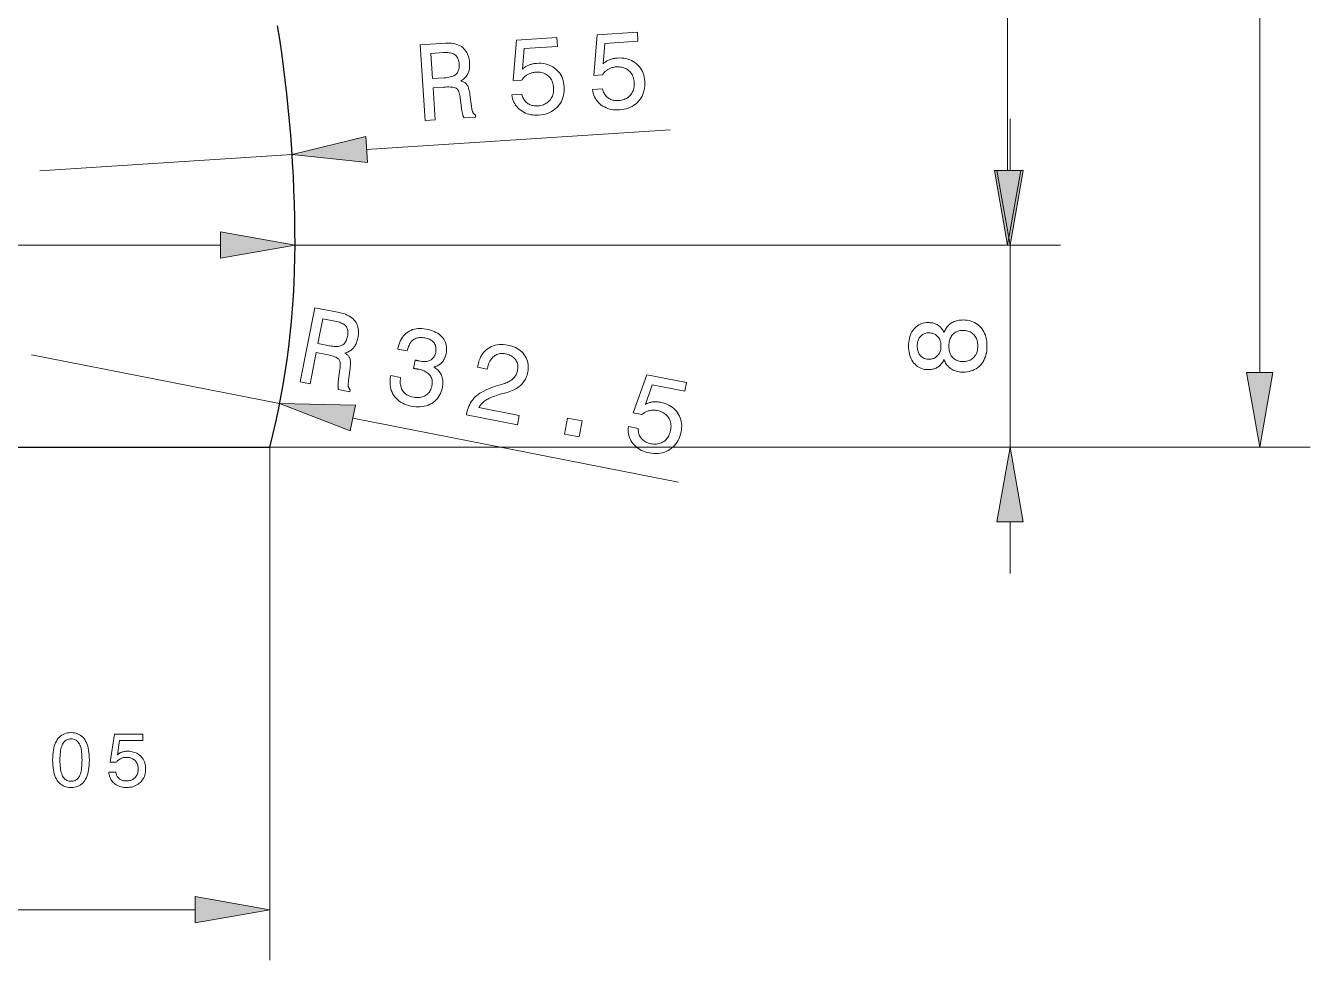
# Model space of a CAD drawing. Extents: x 0 to 297, y 0 to 420.
# Drawn here: x 157.9 to 208.8, y 119.8 to 156.8 of the extents above; entities that cross this region are included whole.
import ezdxf

# ---------------------------------------------------------------- set-up
doc = ezdxf.new("R2010")
doc.units = 0

msp = doc.modelspace()

# ---------------------------------------------------------------- linework, layer by layer
at = {"color": 7, "lineweight": 13}
for p, q in [((206.778, 143.08), (206.778, 335.171)), ((196.797, 151.08), (196.797, 179.171)), ((131.354, 148.125), (165.646, 148.125)), ((168.6, 148.125), (198.797, 148.125)), ((168.6, 148.125), (198.897, 148.125)), ((167.6, 140.125), (167.6, 119.812)), ((167.6, 140.125), (198.897, 140.125)), ((167.6, 140.125), (208.778, 140.125)), ((132.354, 121.812), (164.646, 121.812))]:
    msp.add_line(p, q, dxfattribs=at)
at = {"color": 7, "lineweight": 13, "ltscale": 0.051139}
for p, q in [((196.897, 151.08), (196.897, 153.125)), ((196.897, 135.125), (196.897, 137.171))]:
    msp.add_line(p, q, dxfattribs=at)
at = {"color": 7, "lineweight": 13, "ltscale": 0.301139}
msp.add_line((171.431, 151.904), (183.451, 152.69), dxfattribs=at)
at = {"color": 7, "lineweight": 13, "ltscale": 0.25}
for p, q in [((158.504, 151.06), (168.483, 151.712)), ((158.176, 143.777), (167.987, 141.845))]:
    msp.add_line(p, q, dxfattribs=at)
at = {"color": 7, "lineweight": 13, "ltscale": 0.2}
msp.add_line((196.897, 140.125), (196.897, 148.125), dxfattribs=at)
at = {"color": 7, "lineweight": 13, "ltscale": 0.328406}
msp.add_line((170.886, 141.274), (183.775, 138.736), dxfattribs=at)
at = {"color": 7, "lineweight": 30}
for p, q in [((129.4, 140.125), (167.6, 140.125)), ((129.45, 140.125), (167.55, 140.125))]:
    msp.add_line(p, q, dxfattribs=at)
at = {"color": 7, "lineweight": 13}
for points in [[(173.744, 153.057), (173.548, 156.047), (174.548, 156.112), (174.634, 156.116), (174.716, 156.114), (174.795, 156.109), (174.87, 156.098), (174.94, 156.083), (175.007, 156.063), (175.07, 156.039), (175.129, 156.01), (175.184, 155.977), (175.235, 155.938), (175.282, 155.896), (175.325, 155.849), (175.363, 155.798), (175.397, 155.742), (175.426, 155.682), (175.451, 155.618), (175.472, 155.55), (175.488, 155.477), (175.5, 155.4), (175.508, 155.319), (175.51, 155.271), (175.51, 155.224), (175.508, 155.178), (175.504, 155.133), (175.498, 155.09), (175.489, 155.049), (175.479, 155.009), (175.467, 154.97), (175.452, 154.932), (175.435, 154.896), (175.416, 154.862), (175.396, 154.828), (175.373, 154.797), (175.348, 154.766), (175.321, 154.738), (175.292, 154.71), (175.261, 154.685), (175.229, 154.66), (175.194, 154.637), (175.157, 154.616), (175.189, 154.607), (175.22, 154.597), (175.249, 154.586), (175.276, 154.574), (175.302, 154.56), (175.326, 154.545), (175.348, 154.528), (175.368, 154.51), (175.386, 154.491), (175.403, 154.47), (175.418, 154.448), (175.433, 154.421), (175.446, 154.392), (175.459, 154.359), (175.471, 154.322), (175.482, 154.282), (175.493, 154.239), (175.502, 154.192), (175.511, 154.142), (175.519, 154.088), (175.582, 153.604), (175.586, 153.574), (175.591, 153.545), (175.596, 153.518), (175.601, 153.492), (175.606, 153.469), (175.612, 153.447), (175.618, 153.426), (175.624, 153.408), (175.63, 153.391), (175.637, 153.376), (175.644, 153.362), (175.652, 153.348), (175.66, 153.336), (175.669, 153.324), (175.679, 153.313), (175.689, 153.303), (175.7, 153.294), (175.712, 153.285), (175.724, 153.277), (175.737, 153.27), (175.742, 153.188), (175.29, 153.158), (175.283, 153.168), (175.277, 153.179), (175.271, 153.191), (175.265, 153.204), (175.259, 153.217), (175.253, 153.232), (175.248, 153.248), (175.242, 153.264), (175.237, 153.282), (175.232, 153.3), (175.227, 153.32), (175.222, 153.341), (175.217, 153.364), (175.212, 153.388), (175.208, 153.413), (175.203, 153.44), (175.199, 153.467), (175.194, 153.497), (175.19, 153.527), (175.186, 153.559), (175.139, 153.945), (175.131, 154.001), (175.122, 154.053), (175.111, 154.101), (175.099, 154.145), (175.085, 154.184), (175.07, 154.219), (175.053, 154.25), (175.035, 154.277), (175.015, 154.3), (174.994, 154.318), (174.97, 154.333), (174.939, 154.346), (174.902, 154.357), (174.858, 154.366), (174.809, 154.373), (174.754, 154.377), (174.692, 154.379), (174.625, 154.379), (174.551, 154.377), (174.471, 154.373), (174.061, 154.346), (174.143, 153.084)], [(177.177, 154.066), (177.577, 154.092), (177.588, 154.047), (177.602, 154.004), (177.618, 153.963), (177.636, 153.924), (177.657, 153.888), (177.68, 153.854), (177.705, 153.822), (177.733, 153.792), (177.763, 153.765), (177.795, 153.739), (177.83, 153.717), (177.865, 153.697), (177.903, 153.679), (177.942, 153.665), (177.982, 153.653), (178.025, 153.644), (178.068, 153.637), (178.114, 153.634), (178.16, 153.633), (178.209, 153.634), (178.268, 153.64), (178.324, 153.649), (178.378, 153.662), (178.429, 153.678), (178.477, 153.698), (178.523, 153.721), (178.566, 153.748), (178.607, 153.778), (178.645, 153.812), (178.681, 153.849), (178.713, 153.889), (178.742, 153.931), (178.766, 153.975), (178.787, 154.022), (178.804, 154.07), (178.817, 154.12), (178.827, 154.173), (178.833, 154.227), (178.834, 154.284), (178.832, 154.343), (178.827, 154.402), (178.817, 154.459), (178.805, 154.514), (178.789, 154.565), (178.769, 154.614), (178.746, 154.66), (178.72, 154.703), (178.69, 154.744), (178.656, 154.782), (178.62, 154.817), (178.58, 154.849), (178.538, 154.877), (178.494, 154.901), (178.447, 154.922), (178.399, 154.939), (178.348, 154.952), (178.295, 154.961), (178.239, 154.967), (178.182, 154.968), (178.122, 154.966), (178.087, 154.963), (178.053, 154.959), (178.02, 154.953), (177.988, 154.946), (177.956, 154.938), (177.925, 154.928), (177.895, 154.917), (177.865, 154.905), (177.836, 154.891), (177.808, 154.876), (177.78, 154.859), (177.754, 154.842), (177.728, 154.823), (177.703, 154.802), (177.678, 154.781), (177.655, 154.758), (177.632, 154.734), (177.611, 154.708), (177.59, 154.681), (177.57, 154.653), (177.227, 154.631), (177.359, 156.232), (178.958, 156.337), (178.981, 155.984), (177.67, 155.898), (177.603, 155.084), (177.624, 155.104), (177.645, 155.123), (177.667, 155.141), (177.69, 155.159), (177.714, 155.175), (177.739, 155.191), (177.765, 155.206), (177.791, 155.22), (177.819, 155.233), (177.847, 155.245), (177.876, 155.256), (177.905, 155.267), (177.935, 155.276), (177.966, 155.285), (177.997, 155.292), (178.029, 155.299), (178.062, 155.304), (178.095, 155.309), (178.128, 155.313), (178.162, 155.315), (178.253, 155.318), (178.34, 155.316), (178.424, 155.308), (178.505, 155.294), (178.583, 155.274), (178.657, 155.249), (178.728, 155.218), (178.796, 155.181), (178.861, 155.138), (178.922, 155.09), (178.979, 155.037), (179.031, 154.981), (179.077, 154.92), (179.118, 154.856), (179.153, 154.788), (179.183, 154.716), (179.208, 154.641), (179.227, 154.561), (179.241, 154.478), (179.25, 154.391), (179.253, 154.299), (179.25, 154.209), (179.24, 154.123), (179.225, 154.04), (179.203, 153.96), (179.175, 153.883), (179.141, 153.81), (179.101, 153.739), (179.054, 153.672), (179.002, 153.608), (178.944, 153.549), (178.882, 153.495), (178.817, 153.446), (178.747, 153.404), (178.674, 153.366), (178.596, 153.335), (178.514, 153.309), (178.429, 153.289), (178.339, 153.274), (178.246, 153.265), (178.162, 153.262), (178.082, 153.264), (178.004, 153.271), (177.928, 153.283), (177.855, 153.299), (177.785, 153.321), (177.717, 153.348), (177.651, 153.38), (177.589, 153.416), (177.529, 153.458), (177.472, 153.504), (177.42, 153.553), (177.373, 153.605), (177.331, 153.661), (177.294, 153.72), (177.261, 153.783), (177.233, 153.848), (177.209, 153.917), (177.191, 153.99)], [(180.369, 154.274), (180.768, 154.3), (180.78, 154.255), (180.793, 154.212), (180.809, 154.171), (180.828, 154.133), (180.848, 154.097), (180.871, 154.063), (180.897, 154.031), (180.924, 154.001), (180.954, 153.973), (180.987, 153.948), (181.021, 153.925), (181.057, 153.905), (181.094, 153.888), (181.133, 153.873), (181.174, 153.861), (181.216, 153.852), (181.26, 153.846), (181.305, 153.842), (181.352, 153.841), (181.4, 153.843), (181.459, 153.849), (181.515, 153.858), (181.569, 153.871), (181.62, 153.887), (181.669, 153.906), (181.715, 153.93), (181.758, 153.956), (181.799, 153.987), (181.837, 154.02), (181.872, 154.058), (181.904, 154.098), (181.933, 154.14), (181.958, 154.184), (181.979, 154.23), (181.996, 154.279), (182.009, 154.329), (182.018, 154.381), (182.024, 154.436), (182.026, 154.493), (182.024, 154.551), (182.018, 154.611), (182.009, 154.668), (181.996, 154.722), (181.98, 154.774), (181.961, 154.822), (181.938, 154.868), (181.911, 154.912), (181.881, 154.952), (181.848, 154.99), (181.811, 155.025), (181.771, 155.057), (181.729, 155.086), (181.685, 155.11), (181.639, 155.131), (181.59, 155.147), (181.539, 155.16), (181.486, 155.17), (181.431, 155.175), (181.373, 155.177), (181.313, 155.175), (181.279, 155.172), (181.245, 155.167), (181.212, 155.162), (181.179, 155.155), (181.147, 155.146), (181.116, 155.137), (181.086, 155.126), (181.056, 155.113), (181.027, 155.1), (180.999, 155.084), (180.972, 155.068), (180.945, 155.05), (180.919, 155.031), (180.894, 155.011), (180.87, 154.989), (180.846, 154.966), (180.824, 154.942), (180.802, 154.917), (180.781, 154.89), (180.761, 154.862), (180.418, 154.839), (180.55, 156.441), (182.149, 156.546), (182.172, 156.192), (180.862, 156.106), (180.794, 155.293), (180.815, 155.313), (180.836, 155.332), (180.859, 155.35), (180.882, 155.367), (180.906, 155.384), (180.931, 155.4), (180.956, 155.414), (180.983, 155.428), (181.01, 155.441), (181.038, 155.454), (181.067, 155.465), (181.097, 155.475), (181.127, 155.485), (181.157, 155.493), (181.189, 155.501), (181.221, 155.507), (181.253, 155.513), (181.286, 155.517), (181.32, 155.521), (181.354, 155.524), (181.444, 155.527), (181.532, 155.524), (181.616, 155.516), (181.696, 155.502), (181.774, 155.483), (181.848, 155.457), (181.919, 155.426), (181.987, 155.389), (182.052, 155.347), (182.113, 155.299), (182.17, 155.246), (182.222, 155.189), (182.268, 155.129), (182.309, 155.064), (182.345, 154.996), (182.375, 154.925), (182.399, 154.849), (182.419, 154.77), (182.432, 154.687), (182.441, 154.6), (182.444, 154.507), (182.441, 154.418), (182.432, 154.331), (182.416, 154.248), (182.394, 154.168), (182.367, 154.092), (182.332, 154.018), (182.292, 153.948), (182.246, 153.881), (182.193, 153.817), (182.135, 153.757), (182.074, 153.703), (182.008, 153.655), (181.939, 153.612), (181.865, 153.575), (181.787, 153.543), (181.706, 153.518), (181.62, 153.497), (181.531, 153.483), (181.437, 153.474), (181.354, 153.471), (181.273, 153.472), (181.195, 153.479), (181.119, 153.491), (181.046, 153.508), (180.976, 153.53), (180.908, 153.556), (180.843, 153.588), (180.78, 153.625), (180.72, 153.666), (180.663, 153.712), (180.612, 153.761), (180.565, 153.814), (180.522, 153.87), (180.485, 153.929), (180.452, 153.991), (180.424, 154.057), (180.401, 154.126), (180.382, 154.198)], [(174.46, 155.739), (173.972, 155.707), (174.037, 154.712), (174.498, 154.742), (174.566, 154.748), (174.629, 154.755), (174.689, 154.765), (174.744, 154.777), (174.794, 154.79), (174.84, 154.806), (174.882, 154.824), (174.919, 154.844), (174.952, 154.866), (174.98, 154.89), (175.005, 154.916), (175.027, 154.945), (175.046, 154.978), (175.062, 155.013), (175.074, 155.051), (175.084, 155.091), (175.091, 155.135), (175.095, 155.182), (175.096, 155.231), (175.094, 155.284), (175.089, 155.335), (175.082, 155.383), (175.072, 155.428), (175.06, 155.47), (175.045, 155.509), (175.028, 155.544), (175.008, 155.577), (174.985, 155.606), (174.96, 155.632), (174.932, 155.655), (174.902, 155.674), (174.867, 155.692), (174.829, 155.707), (174.788, 155.719), (174.742, 155.728), (174.693, 155.736), (174.64, 155.74), (174.584, 155.742), (174.524, 155.742)], [(171.397, 152.424), (168.483, 151.712), (171.465, 151.384)], [(196.276, 151.08), (196.797, 148.125), (197.318, 151.08)], [(196.376, 151.08), (196.897, 148.125), (197.418, 151.08)], [(165.646, 147.604), (168.6, 148.125), (165.646, 148.646)], [(168.8, 142.704), (169.378, 145.644), (170.361, 145.45), (170.445, 145.431), (170.525, 145.409), (170.599, 145.383), (170.669, 145.354), (170.733, 145.321), (170.793, 145.285), (170.847, 145.245), (170.897, 145.202), (170.941, 145.156), (170.981, 145.106), (171.015, 145.052), (171.044, 144.996), (171.068, 144.937), (171.086, 144.874), (171.1, 144.809), (171.107, 144.741), (171.11, 144.669), (171.107, 144.595), (171.099, 144.518), (171.085, 144.437), (171.075, 144.39), (171.063, 144.344), (171.049, 144.3), (171.034, 144.259), (171.017, 144.219), (170.998, 144.181), (170.978, 144.144), (170.956, 144.11), (170.932, 144.078), (170.907, 144.047), (170.879, 144.018), (170.851, 143.992), (170.821, 143.967), (170.789, 143.944), (170.756, 143.923), (170.721, 143.904), (170.684, 143.887), (170.646, 143.872), (170.607, 143.859), (170.565, 143.848), (170.595, 143.831), (170.622, 143.814), (170.647, 143.795), (170.67, 143.776), (170.691, 143.756), (170.71, 143.735), (170.727, 143.714), (170.742, 143.691), (170.755, 143.668), (170.766, 143.644), (170.775, 143.618), (170.782, 143.589), (170.788, 143.557), (170.792, 143.521), (170.794, 143.483), (170.794, 143.441), (170.793, 143.397), (170.79, 143.349), (170.786, 143.299), (170.78, 143.245), (170.717, 142.761), (170.713, 142.73), (170.71, 142.701), (170.708, 142.674), (170.706, 142.648), (170.705, 142.623), (170.705, 142.601), (170.705, 142.58), (170.707, 142.56), (170.708, 142.542), (170.711, 142.526), (170.714, 142.51), (170.719, 142.495), (170.723, 142.481), (170.729, 142.468), (170.736, 142.455), (170.743, 142.442), (170.751, 142.43), (170.76, 142.419), (170.77, 142.408), (170.781, 142.398), (170.765, 142.317), (170.32, 142.405), (170.316, 142.416), (170.313, 142.428), (170.31, 142.441), (170.307, 142.455), (170.305, 142.47), (170.303, 142.485), (170.302, 142.502), (170.301, 142.519), (170.301, 142.538), (170.3, 142.557), (170.301, 142.577), (170.301, 142.599), (170.302, 142.622), (170.304, 142.646), (170.306, 142.672), (170.308, 142.699), (170.311, 142.727), (170.314, 142.756), (170.318, 142.787), (170.322, 142.819), (170.376, 143.204), (170.383, 143.26), (170.387, 143.313), (170.389, 143.362), (170.388, 143.407), (170.385, 143.449), (170.38, 143.487), (170.371, 143.521), (170.361, 143.551), (170.348, 143.578), (170.332, 143.602), (170.312, 143.623), (170.285, 143.643), (170.252, 143.663), (170.213, 143.683), (170.167, 143.702), (170.115, 143.72), (170.056, 143.738), (169.99, 143.755), (169.919, 143.772), (169.84, 143.789), (169.437, 143.868), (169.193, 142.627)], [(170.18, 145.112), (169.701, 145.206), (169.508, 144.228), (169.961, 144.139), (170.028, 144.127), (170.092, 144.118), (170.151, 144.112), (170.207, 144.109), (170.26, 144.109), (170.308, 144.113), (170.353, 144.119), (170.394, 144.129), (170.432, 144.142), (170.465, 144.158), (170.496, 144.177), (170.525, 144.199), (170.551, 144.226), (170.575, 144.256), (170.597, 144.289), (170.618, 144.326), (170.635, 144.366), (170.651, 144.41), (170.665, 144.458), (170.676, 144.509), (170.685, 144.56), (170.69, 144.609), (170.692, 144.655), (170.691, 144.698), (170.687, 144.74), (170.679, 144.778), (170.668, 144.815), (170.654, 144.849), (170.636, 144.88), (170.615, 144.909), (170.591, 144.936), (170.562, 144.962), (170.529, 144.986), (170.492, 145.008), (170.451, 145.029), (170.405, 145.049), (170.355, 145.067), (170.301, 145.083), (170.243, 145.098)], [(194.282, 143.589), (194.263, 143.55), (194.243, 143.513), (194.221, 143.479), (194.199, 143.446), (194.175, 143.415), (194.149, 143.387), (194.123, 143.36), (194.095, 143.335), (194.066, 143.312), (194.035, 143.291), (194.003, 143.273), (193.97, 143.256), (193.935, 143.241), (193.899, 143.228), (193.861, 143.217), (193.822, 143.208), (193.782, 143.201), (193.74, 143.196), (193.696, 143.193), (193.651, 143.192), (193.584, 143.195), (193.519, 143.203), (193.457, 143.216), (193.397, 143.234), (193.34, 143.257), (193.285, 143.285), (193.233, 143.319), (193.184, 143.358), (193.137, 143.402), (193.093, 143.451), (193.052, 143.504), (193.015, 143.56), (192.983, 143.62), (192.955, 143.682), (192.931, 143.748), (192.912, 143.817), (192.897, 143.889), (192.886, 143.964), (192.88, 144.043), (192.878, 144.124), (192.88, 144.206), (192.886, 144.285), (192.897, 144.36), (192.912, 144.432), (192.931, 144.501), (192.955, 144.567), (192.983, 144.63), (193.015, 144.689), (193.052, 144.745), (193.093, 144.798), (193.137, 144.846), (193.184, 144.89), (193.233, 144.928), (193.285, 144.962), (193.34, 144.99), (193.397, 145.013), (193.457, 145.031), (193.519, 145.044), (193.584, 145.051), (193.651, 145.054), (193.697, 145.053), (193.74, 145.05), (193.783, 145.045), (193.823, 145.038), (193.863, 145.03), (193.901, 145.019), (193.937, 145.006), (193.972, 144.992), (194.005, 144.975), (194.037, 144.957), (194.068, 144.937), (194.097, 144.914), (194.125, 144.89), (194.151, 144.863), (194.176, 144.834), (194.2, 144.803), (194.223, 144.771), (194.244, 144.736), (194.263, 144.699), (194.282, 144.66), (194.301, 144.708), (194.323, 144.754), (194.346, 144.797), (194.372, 144.838), (194.399, 144.876), (194.429, 144.912), (194.46, 144.946), (194.494, 144.977), (194.529, 145.006), (194.566, 145.032), (194.606, 145.056), (194.647, 145.077), (194.689, 145.096), (194.734, 145.112), (194.78, 145.126), (194.828, 145.137), (194.877, 145.146), (194.929, 145.152), (194.982, 145.156), (195.036, 145.157), (195.121, 145.154), (195.202, 145.146), (195.28, 145.132), (195.354, 145.113), (195.425, 145.087), (195.492, 145.057), (195.556, 145.02), (195.616, 144.979), (195.673, 144.931), (195.726, 144.878), (195.775, 144.82), (195.818, 144.758), (195.857, 144.693), (195.89, 144.623), (195.919, 144.55), (195.942, 144.473), (195.96, 144.391), (195.973, 144.306), (195.98, 144.217), (195.983, 144.124), (195.98, 144.031), (195.973, 143.942), (195.96, 143.857), (195.942, 143.776), (195.919, 143.699), (195.89, 143.626), (195.857, 143.556), (195.818, 143.491), (195.775, 143.429), (195.726, 143.372), (195.673, 143.319), (195.616, 143.271), (195.556, 143.23), (195.492, 143.193), (195.425, 143.163), (195.354, 143.138), (195.28, 143.118), (195.202, 143.104), (195.121, 143.096), (195.036, 143.093), (194.982, 143.095), (194.929, 143.098), (194.877, 143.105), (194.828, 143.113), (194.78, 143.125), (194.734, 143.138), (194.689, 143.155), (194.647, 143.174), (194.606, 143.195), (194.566, 143.219), (194.529, 143.245), (194.494, 143.274), (194.46, 143.305), (194.429, 143.338), (194.399, 143.374), (194.372, 143.412), (194.346, 143.453), (194.323, 143.496), (194.301, 143.541)], [(172.389, 142.956), (172.78, 142.879), (172.771, 142.818), (172.765, 142.759), (172.763, 142.702), (172.765, 142.647), (172.771, 142.594), (172.781, 142.544), (172.794, 142.496), (172.811, 142.45), (172.831, 142.406), (172.856, 142.364), (172.883, 142.325), (172.915, 142.289), (172.949, 142.255), (172.987, 142.225), (173.028, 142.197), (173.072, 142.173), (173.12, 142.151), (173.171, 142.132), (173.225, 142.116), (173.282, 142.103), (173.339, 142.093), (173.394, 142.087), (173.448, 142.085), (173.499, 142.086), (173.549, 142.091), (173.596, 142.099), (173.642, 142.111), (173.686, 142.127), (173.729, 142.146), (173.769, 142.168), (173.807, 142.194), (173.842, 142.223), (173.874, 142.255), (173.904, 142.29), (173.93, 142.328), (173.954, 142.369), (173.974, 142.412), (173.992, 142.459), (174.007, 142.509), (174.019, 142.562), (174.027, 142.61), (174.031, 142.657), (174.032, 142.702), (174.028, 142.746), (174.021, 142.789), (174.011, 142.83), (173.996, 142.869), (173.978, 142.907), (173.956, 142.943), (173.93, 142.978), (173.901, 143.011), (173.869, 143.041), (173.834, 143.07), (173.795, 143.096), (173.753, 143.12), (173.708, 143.142), (173.66, 143.161), (173.608, 143.178), (173.553, 143.193), (173.495, 143.206), (173.487, 143.208), (173.479, 143.209), (173.47, 143.211), (173.461, 143.213), (173.453, 143.214), (173.444, 143.216), (173.435, 143.217), (173.426, 143.219), (173.417, 143.22), (173.408, 143.221), (173.398, 143.223), (173.388, 143.224), (173.378, 143.226), (173.367, 143.227), (173.355, 143.229), (173.342, 143.231), (173.329, 143.233), (173.316, 143.235), (173.302, 143.237), (173.287, 143.239), (173.352, 143.572), (173.361, 143.57), (173.37, 143.567), (173.379, 143.565), (173.388, 143.563), (173.396, 143.561), (173.405, 143.559), (173.414, 143.557), (173.422, 143.555), (173.43, 143.553), (173.439, 143.552), (173.447, 143.55), (173.455, 143.548), (173.463, 143.546), (173.471, 143.545), (173.478, 143.543), (173.486, 143.541), (173.493, 143.54), (173.501, 143.538), (173.508, 143.537), (173.515, 143.535), (173.571, 143.526), (173.624, 143.519), (173.675, 143.514), (173.723, 143.513), (173.769, 143.515), (173.812, 143.519), (173.853, 143.526), (173.891, 143.536), (173.927, 143.549), (173.96, 143.565), (173.991, 143.583), (174.019, 143.605), (174.046, 143.629), (174.07, 143.657), (174.091, 143.687), (174.111, 143.72), (174.128, 143.756), (174.143, 143.795), (174.155, 143.837), (174.166, 143.882), (174.173, 143.926), (174.177, 143.968), (174.178, 144.009), (174.176, 144.049), (174.171, 144.086), (174.163, 144.122), (174.152, 144.157), (174.138, 144.19), (174.12, 144.222), (174.1, 144.252), (174.076, 144.28), (174.05, 144.306), (174.021, 144.331), (173.989, 144.353), (173.955, 144.374), (173.917, 144.392), (173.877, 144.409), (173.834, 144.424), (173.788, 144.437), (173.74, 144.447), (173.684, 144.457), (173.631, 144.462), (173.58, 144.464), (173.531, 144.462), (173.484, 144.456), (173.44, 144.447), (173.397, 144.434), (173.356, 144.417), (173.318, 144.396), (173.281, 144.372), (173.247, 144.344), (173.215, 144.313), (173.185, 144.278), (173.158, 144.239), (173.133, 144.197), (173.11, 144.152), (173.09, 144.102), (173.072, 144.05), (173.057, 143.993), (173.043, 143.933), (172.667, 144.008), (172.673, 144.037), (172.692, 144.121), (172.715, 144.2), (172.743, 144.276), (172.775, 144.346), (172.812, 144.413), (172.853, 144.474), (172.898, 144.531), (172.947, 144.584), (173.001, 144.632), (173.059, 144.676), (173.121, 144.714), (173.185, 144.747), (173.252, 144.774), (173.321, 144.795), (173.392, 144.81), (173.466, 144.82), (173.543, 144.823), (173.622, 144.821), (173.703, 144.813), (173.787, 144.799), (173.875, 144.779), (173.958, 144.757), (174.036, 144.73), (174.109, 144.701), (174.177, 144.668), (174.241, 144.632), (174.299, 144.592), (174.353, 144.549), (174.402, 144.502), (174.445, 144.452), (174.484, 144.4), (174.517, 144.345), (174.544, 144.287), (174.566, 144.227), (174.582, 144.165), (174.593, 144.101), (174.598, 144.034), (174.597, 143.965), (174.591, 143.894), (174.579, 143.82), (174.57, 143.778), (174.559, 143.738), (174.546, 143.7), (174.532, 143.663), (174.516, 143.627), (174.499, 143.593), (174.48, 143.561), (174.459, 143.531), (174.437, 143.502), (174.413, 143.475), (174.387, 143.449), (174.36, 143.425), (174.332, 143.403), (174.302, 143.383), (174.27, 143.365), (174.237, 143.348), (174.202, 143.333), (174.166, 143.32), (174.129, 143.309), (174.09, 143.3), (174.132, 143.272), (174.172, 143.243), (174.21, 143.213), (174.245, 143.181), (174.277, 143.147), (174.306, 143.112), (174.333, 143.076), (174.357, 143.038), (174.378, 142.999), (174.397, 142.958), (174.413, 142.915), (174.426, 142.872), (174.437, 142.827), (174.444, 142.781), (174.449, 142.734), (174.451, 142.686), (174.45, 142.636), (174.447, 142.586), (174.44, 142.534), (174.431, 142.481), (174.412, 142.398), (174.387, 142.32), (174.358, 142.246), (174.323, 142.177), (174.283, 142.113), (174.238, 142.053), (174.188, 141.997), (174.133, 141.946), (174.073, 141.899), (174.007, 141.857), (173.938, 141.82), (173.866, 141.789), (173.791, 141.764), (173.713, 141.744), (173.632, 141.731), (173.549, 141.723), (173.463, 141.722), (173.374, 141.726), (173.282, 141.736), (173.187, 141.752), (173.099, 141.772), (173.015, 141.797), (172.936, 141.827), (172.861, 141.861), (172.791, 141.899), (172.726, 141.943), (172.666, 141.991), (172.611, 142.043), (172.56, 142.1), (172.514, 142.162), (172.473, 142.227), (172.439, 142.295), (172.41, 142.365), (172.388, 142.438), (172.372, 142.513), (172.362, 142.591), (172.358, 142.671), (172.36, 142.754), (172.369, 142.839), (172.383, 142.927)], [(193.685, 143.604), (193.727, 143.605), (193.768, 143.609), (193.807, 143.616), (193.844, 143.626), (193.879, 143.639), (193.913, 143.655), (193.945, 143.673), (193.975, 143.695), (194.004, 143.719), (194.031, 143.746), (194.056, 143.775), (194.078, 143.806), (194.098, 143.84), (194.115, 143.875), (194.129, 143.912), (194.141, 143.95), (194.15, 143.991), (194.156, 144.034), (194.16, 144.078), (194.162, 144.124), (194.16, 144.171), (194.156, 144.216), (194.15, 144.259), (194.141, 144.299), (194.129, 144.338), (194.115, 144.376), (194.098, 144.411), (194.078, 144.444), (194.056, 144.475), (194.031, 144.505), (194.004, 144.532), (193.975, 144.556), (193.945, 144.577), (193.913, 144.596), (193.879, 144.612), (193.844, 144.624), (193.807, 144.634), (193.768, 144.641), (193.727, 144.646), (193.685, 144.647), (193.643, 144.646), (193.603, 144.642), (193.564, 144.635), (193.528, 144.625), (193.493, 144.612), (193.46, 144.597), (193.429, 144.579), (193.4, 144.558), (193.372, 144.534), (193.347, 144.508), (193.323, 144.479), (193.302, 144.448), (193.284, 144.415), (193.268, 144.38), (193.254, 144.342), (193.243, 144.303), (193.234, 144.261), (193.228, 144.218), (193.225, 144.172), (193.223, 144.124), (193.225, 144.077), (193.228, 144.031), (193.234, 143.988), (193.243, 143.947), (193.254, 143.908), (193.268, 143.87), (193.284, 143.835), (193.302, 143.802), (193.323, 143.772), (193.347, 143.743), (193.372, 143.716), (193.4, 143.693), (193.429, 143.672), (193.46, 143.654), (193.493, 143.638), (193.528, 143.626), (193.564, 143.616), (193.603, 143.609), (193.643, 143.605)], [(195.028, 143.509), (195.082, 143.51), (195.133, 143.515), (195.182, 143.524), (195.229, 143.535), (195.273, 143.55), (195.316, 143.568), (195.355, 143.59), (195.393, 143.615), (195.428, 143.643), (195.461, 143.674), (195.492, 143.708), (195.519, 143.745), (195.542, 143.784), (195.563, 143.826), (195.581, 143.869), (195.595, 143.916), (195.606, 143.964), (195.614, 144.015), (195.619, 144.069), (195.62, 144.124), (195.619, 144.18), (195.614, 144.234), (195.606, 144.285), (195.595, 144.334), (195.581, 144.381), (195.563, 144.425), (195.542, 144.466), (195.519, 144.505), (195.492, 144.542), (195.461, 144.576), (195.428, 144.608), (195.393, 144.636), (195.355, 144.661), (195.316, 144.682), (195.273, 144.701), (195.229, 144.715), (195.182, 144.727), (195.133, 144.735), (195.082, 144.74), (195.028, 144.742), (194.978, 144.74), (194.93, 144.735), (194.885, 144.727), (194.841, 144.716), (194.8, 144.701), (194.76, 144.683), (194.723, 144.661), (194.688, 144.637), (194.655, 144.609), (194.624, 144.578), (194.596, 144.543), (194.571, 144.507), (194.549, 144.468), (194.529, 144.426), (194.513, 144.382), (194.499, 144.335), (194.489, 144.286), (194.482, 144.235), (194.477, 144.181), (194.476, 144.124), (194.477, 144.068), (194.482, 144.014), (194.489, 143.963), (194.499, 143.914), (194.513, 143.868), (194.529, 143.824), (194.549, 143.783), (194.571, 143.744), (194.596, 143.707), (194.624, 143.673), (194.655, 143.642), (194.688, 143.614), (194.723, 143.589), (194.76, 143.568), (194.8, 143.55), (194.841, 143.535), (194.885, 143.523), (194.93, 143.515), (194.978, 143.51)], [(175.38, 141.408), (175.383, 141.421), (175.401, 141.506), (175.424, 141.588), (175.45, 141.666), (175.479, 141.74), (175.512, 141.811), (175.548, 141.878), (175.588, 141.942), (175.632, 142.001), (175.679, 142.058), (175.729, 142.11), (175.784, 142.16), (175.846, 142.208), (175.914, 142.255), (175.989, 142.301), (176.071, 142.345), (176.159, 142.388), (176.253, 142.43), (176.354, 142.47), (176.461, 142.509), (176.575, 142.546), (176.853, 142.633), (176.901, 142.649), (176.948, 142.666), (176.992, 142.685), (177.034, 142.704), (177.073, 142.724), (177.11, 142.746), (177.145, 142.768), (177.177, 142.792), (177.208, 142.817), (177.235, 142.842), (177.261, 142.87), (177.285, 142.898), (177.307, 142.928), (177.327, 142.959), (177.346, 142.992), (177.362, 143.027), (177.377, 143.063), (177.389, 143.1), (177.4, 143.139), (177.409, 143.179), (177.417, 143.225), (177.42, 143.27), (177.421, 143.314), (177.417, 143.357), (177.411, 143.398), (177.4, 143.438), (177.386, 143.478), (177.369, 143.516), (177.348, 143.552), (177.323, 143.588), (177.295, 143.622), (177.265, 143.653), (177.232, 143.682), (177.196, 143.709), (177.157, 143.733), (177.115, 143.754), (177.071, 143.773), (177.024, 143.79), (176.975, 143.804), (176.922, 143.816), (176.87, 143.825), (176.819, 143.829), (176.769, 143.829), (176.721, 143.826), (176.675, 143.818), (176.63, 143.806), (176.586, 143.79), (176.545, 143.77), (176.504, 143.745), (176.465, 143.717), (176.429, 143.685), (176.395, 143.65), (176.363, 143.611), (176.334, 143.569), (176.307, 143.524), (176.283, 143.475), (176.262, 143.423), (176.243, 143.368), (176.227, 143.309), (176.213, 143.247), (176.206, 143.212), (175.821, 143.288), (175.833, 143.348), (175.854, 143.438), (175.879, 143.524), (175.908, 143.605), (175.943, 143.681), (175.981, 143.752), (176.025, 143.818), (176.072, 143.879), (176.125, 143.935), (176.182, 143.986), (176.243, 144.033), (176.308, 144.074), (176.376, 144.108), (176.446, 144.137), (176.519, 144.159), (176.595, 144.175), (176.673, 144.185), (176.755, 144.189), (176.838, 144.187), (176.925, 144.178), (177.014, 144.163), (177.099, 144.144), (177.179, 144.121), (177.256, 144.093), (177.327, 144.062), (177.395, 144.026), (177.458, 143.985), (177.517, 143.941), (177.572, 143.893), (177.623, 143.84), (177.669, 143.783), (177.71, 143.723), (177.745, 143.661), (177.774, 143.597), (177.797, 143.532), (177.815, 143.464), (177.826, 143.394), (177.831, 143.322), (177.831, 143.249), (177.824, 143.173), (177.812, 143.095), (177.798, 143.036), (177.782, 142.978), (177.763, 142.922), (177.741, 142.869), (177.716, 142.818), (177.689, 142.769), (177.658, 142.722), (177.625, 142.677), (177.589, 142.634), (177.55, 142.594), (177.508, 142.555), (177.463, 142.518), (177.414, 142.484), (177.363, 142.451), (177.309, 142.419), (177.252, 142.39), (177.191, 142.363), (177.128, 142.337), (177.061, 142.314), (176.992, 142.292), (176.719, 142.215), (176.643, 142.192), (176.571, 142.169), (176.503, 142.146), (176.44, 142.123), (176.38, 142.099), (176.325, 142.076), (176.274, 142.053), (176.227, 142.029), (176.184, 142.005), (176.145, 141.982), (176.109, 141.957), (176.076, 141.932), (176.044, 141.906), (176.014, 141.878), (175.986, 141.849), (175.96, 141.819), (175.936, 141.788), (175.914, 141.756), (175.894, 141.723), (175.876, 141.689), (177.473, 141.374), (177.401, 141.01)], [(181.79, 140.943), (182.183, 140.866), (182.183, 140.819), (182.185, 140.774), (182.19, 140.731), (182.198, 140.689), (182.209, 140.648), (182.222, 140.609), (182.238, 140.572), (182.257, 140.536), (182.279, 140.502), (182.304, 140.469), (182.331, 140.438), (182.361, 140.409), (182.393, 140.383), (182.427, 140.359), (182.463, 140.337), (182.501, 140.317), (182.542, 140.3), (182.585, 140.285), (182.63, 140.272), (182.677, 140.261), (182.735, 140.252), (182.792, 140.246), (182.847, 140.245), (182.901, 140.247), (182.953, 140.254), (183.003, 140.264), (183.052, 140.279), (183.099, 140.298), (183.144, 140.321), (183.188, 140.348), (183.23, 140.378), (183.268, 140.411), (183.303, 140.448), (183.335, 140.487), (183.364, 140.529), (183.39, 140.575), (183.412, 140.623), (183.432, 140.674), (183.448, 140.729), (183.461, 140.786), (183.471, 140.845), (183.477, 140.902), (183.479, 140.958), (183.476, 141.012), (183.47, 141.064), (183.46, 141.114), (183.445, 141.163), (183.427, 141.21), (183.404, 141.255), (183.378, 141.299), (183.347, 141.34), (183.314, 141.378), (183.278, 141.413), (183.238, 141.444), (183.195, 141.473), (183.15, 141.499), (183.101, 141.521), (183.048, 141.541), (182.993, 141.557), (182.935, 141.571), (182.901, 141.577), (182.867, 141.581), (182.833, 141.584), (182.8, 141.586), (182.767, 141.586), (182.735, 141.585), (182.702, 141.582), (182.671, 141.577), (182.639, 141.571), (182.608, 141.564), (182.577, 141.555), (182.547, 141.545), (182.517, 141.533), (182.488, 141.52), (182.459, 141.505), (182.43, 141.489), (182.402, 141.472), (182.375, 141.453), (182.347, 141.432), (182.321, 141.41), (181.984, 141.476), (182.522, 142.99), (184.095, 142.681), (184.026, 142.333), (182.737, 142.587), (182.464, 141.818), (182.489, 141.832), (182.514, 141.845), (182.54, 141.857), (182.567, 141.868), (182.595, 141.877), (182.623, 141.886), (182.651, 141.894), (182.681, 141.901), (182.71, 141.906), (182.741, 141.911), (182.771, 141.914), (182.803, 141.917), (182.834, 141.918), (182.866, 141.918), (182.898, 141.918), (182.931, 141.916), (182.963, 141.913), (182.996, 141.909), (183.03, 141.904), (183.064, 141.898), (183.152, 141.877), (183.236, 141.853), (183.315, 141.823), (183.389, 141.789), (183.459, 141.75), (183.524, 141.706), (183.585, 141.658), (183.641, 141.605), (183.693, 141.547), (183.74, 141.485), (183.781, 141.419), (183.817, 141.351), (183.846, 141.281), (183.869, 141.208), (183.886, 141.134), (183.896, 141.056), (183.901, 140.977), (183.899, 140.895), (183.891, 140.812), (183.877, 140.725), (183.856, 140.635), (183.83, 140.549), (183.799, 140.468), (183.763, 140.392), (183.721, 140.32), (183.675, 140.253), (183.623, 140.191), (183.566, 140.133), (183.504, 140.081), (183.436, 140.032), (183.365, 139.989), (183.292, 139.953), (183.216, 139.923), (183.138, 139.9), (183.057, 139.883), (182.974, 139.872), (182.888, 139.868), (182.801, 139.871), (182.71, 139.88), (182.618, 139.895), (182.536, 139.913), (182.459, 139.936), (182.385, 139.963), (182.315, 139.993), (182.249, 140.028), (182.186, 140.068), (182.128, 140.111), (182.073, 140.158), (182.021, 140.21), (181.974, 140.265), (181.931, 140.324), (181.894, 140.385), (181.862, 140.448), (181.835, 140.512), (181.814, 140.579), (181.799, 140.648), (181.788, 140.719), (181.784, 140.791), (181.784, 140.866)], [(206.257, 143.08), (206.778, 140.125), (207.299, 143.08)], [(170.987, 141.785), (167.987, 141.845), (170.785, 140.763)], [(179.259, 140.644), (179.383, 141.275), (179.968, 141.16), (179.844, 140.529)], [(197.418, 137.171), (196.897, 140.125), (196.376, 137.171)], [(159.008, 127.736), (159.009, 127.84), (159.015, 127.939), (159.024, 128.033), (159.037, 128.121), (159.054, 128.205), (159.074, 128.284), (159.099, 128.357), (159.127, 128.425), (159.158, 128.489), (159.193, 128.547), (159.232, 128.6), (159.275, 128.647), (159.32, 128.689), (159.369, 128.725), (159.422, 128.755), (159.478, 128.781), (159.537, 128.8), (159.6, 128.814), (159.666, 128.822), (159.735, 128.825), (159.805, 128.822), (159.872, 128.814), (159.934, 128.8), (159.994, 128.781), (160.05, 128.756), (160.102, 128.726), (160.151, 128.69), (160.197, 128.648), (160.239, 128.601), (160.277, 128.549), (160.312, 128.491), (160.344, 128.428), (160.371, 128.36), (160.395, 128.286), (160.415, 128.208), (160.432, 128.124), (160.445, 128.035), (160.454, 127.94), (160.459, 127.841), (160.461, 127.736), (160.459, 127.631), (160.454, 127.532), (160.445, 127.438), (160.432, 127.349), (160.415, 127.266), (160.395, 127.187), (160.371, 127.114), (160.344, 127.046), (160.312, 126.983), (160.277, 126.926), (160.239, 126.874), (160.197, 126.827), (160.151, 126.786), (160.102, 126.75), (160.05, 126.72), (159.994, 126.695), (159.934, 126.676), (159.872, 126.662), (159.805, 126.654), (159.735, 126.651), (159.666, 126.654), (159.6, 126.662), (159.537, 126.676), (159.478, 126.695), (159.422, 126.72), (159.369, 126.751), (159.32, 126.786), (159.275, 126.828), (159.232, 126.875), (159.193, 126.927), (159.158, 126.985), (159.127, 127.048), (159.099, 127.116), (159.074, 127.189), (159.054, 127.267), (159.037, 127.351), (159.024, 127.439), (159.015, 127.533), (159.009, 127.632)], [(161.226, 127.259), (161.506, 127.259), (161.512, 127.227), (161.519, 127.197), (161.529, 127.167), (161.54, 127.14), (161.553, 127.113), (161.567, 127.088), (161.583, 127.065), (161.601, 127.043), (161.621, 127.022), (161.642, 127.003), (161.665, 126.986), (161.689, 126.97), (161.715, 126.956), (161.741, 126.944), (161.769, 126.934), (161.798, 126.926), (161.828, 126.919), (161.86, 126.915), (161.893, 126.912), (161.927, 126.911), (161.968, 126.912), (162.008, 126.916), (162.046, 126.923), (162.082, 126.932), (162.117, 126.943), (162.15, 126.957), (162.182, 126.974), (162.211, 126.993), (162.239, 127.015), (162.266, 127.039), (162.29, 127.066), (162.312, 127.094), (162.331, 127.124), (162.348, 127.155), (162.362, 127.188), (162.374, 127.223), (162.383, 127.259), (162.389, 127.297), (162.393, 127.336), (162.394, 127.377), (162.393, 127.419), (162.389, 127.459), (162.383, 127.498), (162.374, 127.535), (162.363, 127.57), (162.349, 127.603), (162.332, 127.634), (162.313, 127.664), (162.292, 127.692), (162.267, 127.718), (162.241, 127.742), (162.213, 127.764), (162.183, 127.783), (162.152, 127.799), (162.119, 127.813), (162.084, 127.825), (162.047, 127.834), (162.009, 127.84), (161.968, 127.844), (161.927, 127.845), (161.902, 127.845), (161.878, 127.843), (161.855, 127.841), (161.832, 127.837), (161.809, 127.833), (161.787, 127.828), (161.766, 127.821), (161.744, 127.814), (161.723, 127.806), (161.703, 127.796), (161.683, 127.786), (161.664, 127.775), (161.645, 127.763), (161.626, 127.75), (161.608, 127.736), (161.591, 127.721), (161.574, 127.705), (161.558, 127.688), (161.542, 127.671), (161.527, 127.652), (161.286, 127.652), (161.451, 128.765), (162.573, 128.765), (162.573, 128.517), (161.654, 128.517), (161.569, 127.951), (161.585, 127.964), (161.601, 127.977), (161.617, 127.988), (161.634, 127.999), (161.652, 128.01), (161.67, 128.02), (161.688, 128.029), (161.707, 128.037), (161.727, 128.045), (161.747, 128.052), (161.768, 128.059), (161.789, 128.065), (161.81, 128.07), (161.832, 128.075), (161.854, 128.078), (161.877, 128.082), (161.9, 128.084), (161.923, 128.086), (161.947, 128.087), (161.971, 128.087), (162.034, 128.085), (162.095, 128.079), (162.153, 128.07), (162.209, 128.056), (162.262, 128.039), (162.313, 128.018), (162.361, 127.993), (162.407, 127.964), (162.45, 127.932), (162.491, 127.895), (162.528, 127.856), (162.562, 127.814), (162.592, 127.769), (162.617, 127.723), (162.639, 127.674), (162.657, 127.622), (162.67, 127.568), (162.68, 127.512), (162.686, 127.453), (162.688, 127.392), (162.686, 127.327), (162.68, 127.265), (162.669, 127.205), (162.655, 127.148), (162.636, 127.093), (162.613, 127.041), (162.586, 126.991), (162.554, 126.943), (162.519, 126.899), (162.479, 126.856), (162.436, 126.817), (162.391, 126.783), (162.343, 126.752), (162.292, 126.725), (162.239, 126.703), (162.183, 126.684), (162.125, 126.67), (162.064, 126.659), (162.001, 126.653), (161.935, 126.651), (161.877, 126.653), (161.821, 126.658), (161.767, 126.666), (161.714, 126.678), (161.664, 126.693), (161.616, 126.712), (161.57, 126.733), (161.526, 126.758), (161.483, 126.787), (161.443, 126.819), (161.406, 126.853), (161.372, 126.89), (161.342, 126.929), (161.315, 126.97), (161.291, 127.013), (161.271, 127.058), (161.254, 127.105), (161.241, 127.154), (161.232, 127.206)], [(159.297, 127.736), (159.298, 127.651), (159.301, 127.572), (159.306, 127.497), (159.314, 127.426), (159.323, 127.36), (159.335, 127.299), (159.349, 127.242), (159.365, 127.19), (159.383, 127.143), (159.403, 127.101), (159.425, 127.062), (159.45, 127.028), (159.478, 126.998), (159.507, 126.972), (159.539, 126.95), (159.574, 126.931), (159.61, 126.917), (159.65, 126.907), (159.691, 126.901), (159.735, 126.899), (159.779, 126.901), (159.821, 126.907), (159.86, 126.917), (159.897, 126.931), (159.932, 126.949), (159.963, 126.971), (159.993, 126.997), (160.02, 127.027), (160.044, 127.061), (160.066, 127.098), (160.086, 127.141), (160.104, 127.188), (160.119, 127.239), (160.133, 127.296), (160.144, 127.357), (160.154, 127.424), (160.161, 127.494), (160.166, 127.57), (160.169, 127.651), (160.17, 127.736), (160.169, 127.821), (160.166, 127.902), (160.161, 127.978), (160.154, 128.049), (160.144, 128.116), (160.133, 128.177), (160.119, 128.234), (160.104, 128.286), (160.086, 128.333), (160.066, 128.375), (160.044, 128.413), (160.02, 128.447), (159.993, 128.477), (159.963, 128.502), (159.932, 128.524), (159.897, 128.542), (159.86, 128.556), (159.821, 128.566), (159.779, 128.572), (159.735, 128.574), (159.691, 128.572), (159.65, 128.566), (159.61, 128.556), (159.574, 128.542), (159.539, 128.524), (159.507, 128.502), (159.478, 128.475), (159.45, 128.445), (159.425, 128.411), (159.403, 128.373), (159.383, 128.33), (159.365, 128.283), (159.349, 128.231), (159.335, 128.174), (159.323, 128.113), (159.314, 128.047), (159.306, 127.976), (159.301, 127.901), (159.298, 127.821)], [(164.646, 121.291), (167.6, 121.812), (164.646, 122.333)]]:
    msp.add_lwpolyline(points, close=True, dxfattribs=at)
at = {"color": 7, "lineweight": 30}
for centre, radius, start, end in [((113.6, 148.125), 55, 0, 9.0809), ((136.1, 148.125), 32.5, 345.75, 360)]:
    msp.add_arc(centre, radius, start, end, dxfattribs=at)
at = {"color": 7, "lineweight": 13}
for points in [[(171.397, 152.424), (168.483, 151.712), (171.397, 152.424), (171.465, 151.384)], [(196.276, 151.08), (196.797, 148.125), (196.276, 151.08), (197.318, 151.08)], [(196.376, 151.08), (196.897, 148.125), (196.376, 151.08), (197.418, 151.08)], [(165.646, 147.604), (168.6, 148.125), (165.646, 147.604), (165.646, 148.646)], [(206.257, 143.08), (206.778, 140.125), (206.257, 143.08), (207.299, 143.08)], [(170.987, 141.785), (167.987, 141.845), (170.987, 141.785), (170.785, 140.763)], [(197.418, 137.171), (196.897, 140.125), (197.418, 137.171), (196.376, 137.171)], [(164.646, 121.291), (167.6, 121.812), (164.646, 121.291), (164.646, 122.333)]]:
    msp.add_solid(points, dxfattribs=at)

doc.saveas('drawing.dxf')
